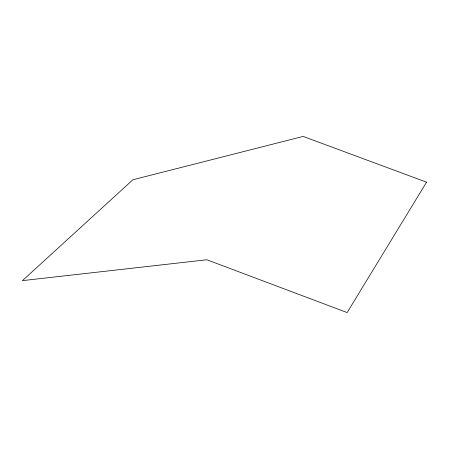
<?xml version="1.0" encoding="UTF-8"?>
<svg xmlns="http://www.w3.org/2000/svg" width="449" height="449" viewBox="0 0 449 449"><rect width="100%" height="100%" fill="white"/><g stroke="black" fill="none" stroke-linecap="round" stroke-linejoin="round"><path stroke-width="0.67" d="M426.55 182.187L347.133 312.577L206.866 259.763L22.45 280.631L132.91 179.752L303.159 136.423L426.55 182.187"/></g></svg>
